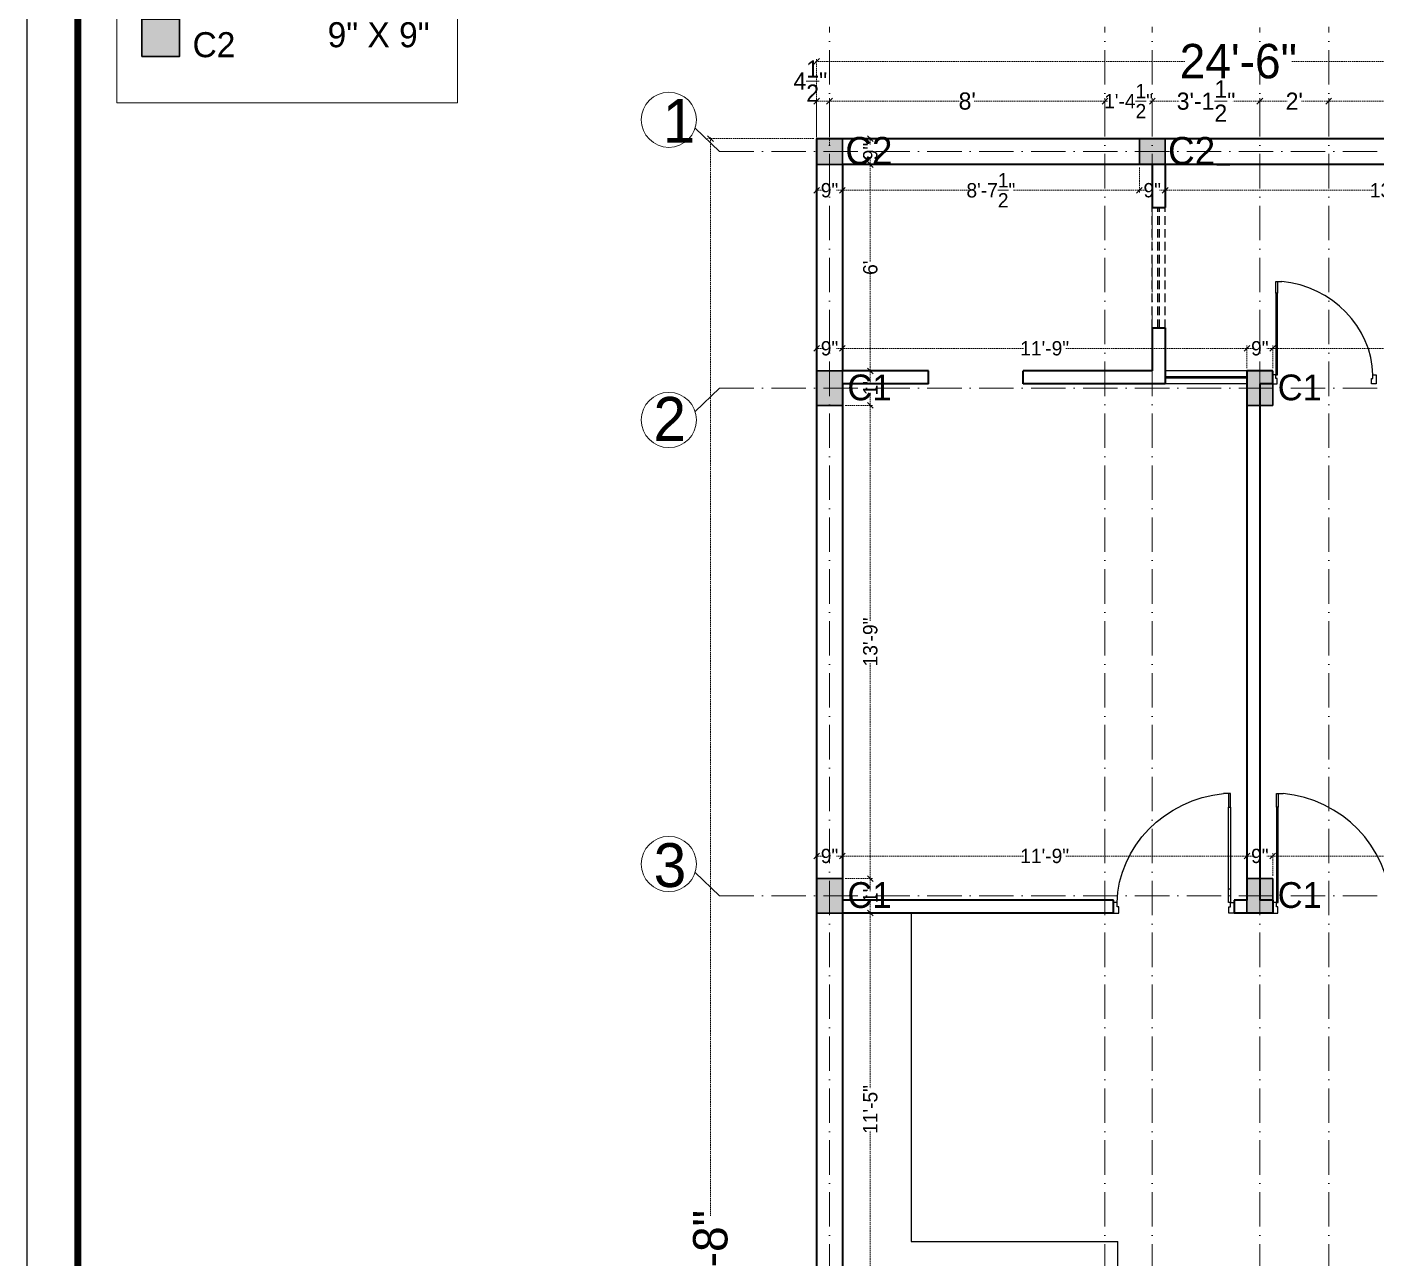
# Model space of a CAD drawing. Header units: millimetres. Extents: x -6808 to 215771, y -89660 to -16303.
# Drawn here: x 104384.8 to 104855, y -47514.1 to -47084.8 of the extents above; entities that cross this region are included whole.
import ezdxf

# ---------------------------------------------------------------- set-up
doc = ezdxf.new("R2010")
doc.units = ezdxf.units.MM
doc.header["$PDMODE"] = 35
doc.linetypes.add('ACAD_ISO10W100', pattern=[18, 12, -3, 0, -3])
doc.linetypes.add('DASHED', pattern=[0.75, 0.5, -0.25])
doc.layers.get('0').update_dxf_attribs({"color": 8})
for name, color, linetype, lineweight in [('col.center', 5, 'ACAD_ISO10W100', 15), ('column', 5, 'Continuous', 30), ('dim2', 6, 'Continuous', 20), ('wall', 7, 'Continuous', 35)]:
    doc.layers.add(name, color=color, linetype=linetype, lineweight=lineweight)
for name, color, linetype in [('FORMAT', 7, 'Continuous'), ('NET 01', 8, 'Continuous'), ('WIN', 5, 'Continuous')]:
    doc.layers.add(name, color=color, linetype=linetype)
doc.styles.add('cdim', font='arial.ttf')
doc.styles.add('SAJ', font='eurr____.ttf')
doc.dimstyles.new('SAJ', dxfattribs={"dimtxt": 5, "dimasz": 2, "dimexe": 1, "dimexo": 1, "dimgap": 0.09375, "dimtad": 0, "dimdec": 1, "dimzin": 0, "dimdsep": 46, "dimlunit": 4, "dimtxsty": 'SAJ', "dimblk": 'OBLIQUE', "dimcen": 0.125, "dimdle": 0.375, "dimadec": 0, "dimazin": 0, "dimtfac": 1, "dimtdec": 1, "dimtofl": 0, "dimtmove": 0, "dimatfit": 3, "dimldrblk": 'OBLIQUE', "dimfxl": 1, "dimtolj": 1, "dimtzin": 0, "dimlwd": 5, "dimlwe": 5, "dimarcsym": 1})

# ---------------------------------------------------------------- blocks, each defined once
blk = doc.blocks.new('_Oblique')
at = {"color": 0, "linetype": 'ByBlock', "lineweight": -2}
blk.add_line((-0.5, -0.5), (0.5, 0.5), dxfattribs=at)
blk = doc.blocks.new('*D1201')
at = {"layer": 'Defpoints', "color": 0, "transparency": 16777216}
for p in [(104954.03, -47096.82), (104660.03, -47123.77), (104954.03, -47123.77)]:
    blk.add_point(p, dxfattribs=at)
at = {"layer": 'dim2', "color": 0, "linetype": 'DASHED', "lineweight": 5, "transparency": 16777216}
for p, q in [((104659.66, -47096.82), (104788.58, -47096.82)), ((104660.03, -47122.77), (104660.03, -47095.82)), ((104954.41, -47096.82), (104825.49, -47096.82)), ((104954.03, -47122.77), (104954.03, -47095.82))]:
    blk.add_line(p, q, dxfattribs=at)
at = {"layer": 'dim2', "color": 0, "lineweight": 5, "transparency": 16777216, "xscale": 2, "yscale": 2, "zscale": 2, "rotation": 180}
blk.add_blockref('_Oblique', (104660.03, -47096.82), dxfattribs=at)
at = {"layer": 'dim2', "color": 0, "lineweight": 5, "transparency": 16777216, "xscale": 2, "yscale": 2, "zscale": 2}
blk.add_blockref('_Oblique', (104954.03, -47096.82), dxfattribs=at)
at = {"layer": 'dim2', "color": 0, "transparency": 16777216, "insert": (104807.03, -47096.82), "char_height": 12, "attachment_point": 5, "style": 'SAJ'}
blk.add_mtext('\\A1;24\'-6"', dxfattribs=at)
blk = doc.blocks.new('*D1202')
at = {"layer": 'Defpoints', "color": 0, "transparency": 16777216}
for p in [(104660.03, -47123.77), (104623.04, -47911.77), (104660.03, -47911.77)]:
    blk.add_point(p, dxfattribs=at)
at = {"layer": 'dim2', "color": 0, "linetype": 'DASHED', "lineweight": 5, "transparency": 16777216}
for p, q in [((104659.03, -47123.77), (104622.04, -47123.77)), ((104623.04, -47123.4), (104623.04, -47499.36)), ((104623.04, -47912.15), (104623.04, -47536.18)), ((104659.03, -47911.77), (104622.04, -47911.77))]:
    blk.add_line(p, q, dxfattribs=at)
at = {"layer": 'dim2', "color": 0, "lineweight": 5, "transparency": 16777216, "xscale": 2, "yscale": 2, "zscale": 2}
for p, rotation in [((104623.04, -47123.77), 90), ((104623.04, -47911.77), 270)]:
    blk.add_blockref('_Oblique', p, dxfattribs=dict(at, rotation=rotation))
at = {"layer": 'dim2', "color": 0, "transparency": 16777216, "insert": (104623.04, -47517.77), "char_height": 12, "attachment_point": 5, "rotation": 90, "style": 'SAJ'}
blk.add_mtext('\\A1;65\'-8"', dxfattribs=at)
blk = doc.blocks.new('QEWFWE')
at = {"layer": 'NET 01'}
for p, q in [((238503.45, 15011.85), (238503.45, 15015.77)), ((238503.45, 15015.77), (238505.41, 15015.77)), ((238503.98, 15015.77), (238503.98, 15011.85)), ((238503.98, 15011.85), (238503.45, 15011.85)), ((238503.45, 15011.85), (238503.45, 14988.32)), ((238503.98, 14988.32), (238503.98, 15011.85)), ((238503.45, 14988.32), (238503.45, 14984.4)), ((238503.98, 14988.32), (238503.45, 14988.32)), ((238503.98, 14984.4), (238503.98, 14988.32)), ((238503.45, 14984.4), (238503.98, 14984.4))]:
    blk.add_line(p, q, dxfattribs=at)
for points in [[(238503.45, 14984.4), (238502.4, 14984.4), (238502.4, 14981.4), (238503.9, 14981.4), (238503.9, 14982.9), (238503.9, 14983.2), (238503.45, 14983.2)], [(238536.02, 14984.4), (238537.07, 14984.4), (238537.07, 14981.4), (238535.57, 14981.4), (238535.57, 14982.9), (238535.57, 14983.2), (238536.02, 14983.2)]]:
    blk.add_lwpolyline(points, close=True, dxfattribs=at)
blk.add_ellipse((238504.18, 14985.62), major_axis=(-29.27, 13.54), ratio=0.925766, start_param=-2.718612, end_param=-1.204625, dxfattribs=at)
blk = doc.blocks.new('A$C32B276F4')
at = {"layer": 'column'}
blk.add_hatch(color=256, dxfattribs=at).paths.add_polyline_path([(9, 0), (9, 9), (0, 9), (0, 0)])
for p, q in [((0, 0), (0, 9)), ((0, 9), (9, 9)), ((9, 9), (9, 0)), ((9, 0), (0, 0))]:
    blk.add_line(p, q, dxfattribs=at)
at = {"layer": 'col.center', "linetype": 'ByBlock', "insert": (10.02, 9.59), "char_height": 9.6, "width": 293.6941, "attachment_point": 1, "style": 'SAJ'}
blk.add_mtext('\\A1;{\\fCentury Gothic|b0|i0|c0|p34;C2}', dxfattribs=at)
blk = doc.blocks.new('c1')
at = {"layer": 'column'}
blk.add_hatch(color=256, dxfattribs=at).paths.add_polyline_path([(58376.49, -43564.36), (58385.49, -43564.36), (58385.49, -43552.36), (58376.49, -43552.36)])
for p, q in [((58376.49, -43552.36), (58376.49, -43564.36)), ((58376.49, -43552.36), (58385.49, -43552.36)), ((58385.49, -43564.36), (58385.49, -43552.36)), ((58376.49, -43564.36), (58385.49, -43564.36))]:
    blk.add_line(p, q, dxfattribs=at)
blk = doc.blocks.new('*D1161')
at = {"layer": 'col.center', "color": 0, "linetype": 'DASHED', "lineweight": 5, "transparency": 16777216}
for p, q in [((104659.66, -47110.69), (104664.91, -47110.69)), ((104660.03, -47126.2), (104660.03, -47109.69)), ((104664.53, -47126.2), (104664.53, -47109.69))]:
    blk.add_line(p, q, dxfattribs=at)
at = {"layer": 'Defpoints', "color": 0, "transparency": 16777216}
for p in [(104664.53, -47110.69), (104660.03, -47127.2), (104664.53, -47127.2)]:
    blk.add_point(p, dxfattribs=at)
at = {"layer": 'col.center', "color": 0, "lineweight": 5, "transparency": 16777216, "xscale": 2, "yscale": 2, "zscale": 2, "rotation": 180}
blk.add_blockref('_Oblique', (104660.03, -47110.69), dxfattribs=at)
at = {"layer": 'col.center', "color": 0, "lineweight": 5, "transparency": 16777216, "xscale": 2, "yscale": 2, "zscale": 2}
blk.add_blockref('_Oblique', (104664.53, -47110.69), dxfattribs=at)
at = {"layer": 'col.center', "color": 0, "transparency": 16777216, "insert": (104657.85, -47103.69), "char_height": 5, "attachment_point": 5, "style": 'SAJ'}
blk.add_mtext('\\A1;{\\H1.2x;4{\\H1.000000x;\\S1/2;}"}', dxfattribs=at)
blk = doc.blocks.new('*D1162')
at = {"layer": 'col.center', "color": 0, "linetype": 'DASHED', "lineweight": 5, "transparency": 16777216}
for p, q in [((104664.16, -47110.69), (104710.09, -47110.69)), ((104664.53, -47116.94), (104664.53, -47109.69)), ((104760.91, -47110.69), (104714.97, -47110.69)), ((104760.53, -47116.94), (104760.53, -47109.69))]:
    blk.add_line(p, q, dxfattribs=at)
at = {"layer": 'Defpoints', "color": 0, "transparency": 16777216}
for p in [(104760.53, -47110.69), (104664.53, -47117.94), (104760.53, -47117.94)]:
    blk.add_point(p, dxfattribs=at)
at = {"layer": 'col.center', "color": 0, "lineweight": 5, "transparency": 16777216, "xscale": 2, "yscale": 2, "zscale": 2, "rotation": 180}
blk.add_blockref('_Oblique', (104664.53, -47110.69), dxfattribs=at)
at = {"layer": 'col.center', "color": 0, "lineweight": 5, "transparency": 16777216, "xscale": 2, "yscale": 2, "zscale": 2}
blk.add_blockref('_Oblique', (104760.53, -47110.69), dxfattribs=at)
at = {"layer": 'col.center', "color": 0, "transparency": 16777216, "insert": (104712.53, -47110.69), "char_height": 5, "attachment_point": 5, "style": 'SAJ'}
blk.add_mtext("\\A1;{\\H1.2x;8'}", dxfattribs=at)
blk = doc.blocks.new('*D1163')
at = {"layer": 'col.center', "color": 0, "linetype": 'DASHED', "lineweight": 5, "transparency": 16777216}
for p, q in [((104776.66, -47110.69), (104786.44, -47110.69)), ((104777.03, -47116.94), (104777.03, -47109.69)), ((104814.91, -47110.69), (104805.12, -47110.69)), ((104814.53, -47116.94), (104814.53, -47109.69))]:
    blk.add_line(p, q, dxfattribs=at)
at = {"layer": 'Defpoints', "color": 0, "transparency": 16777216}
for p in [(104814.53, -47110.69), (104777.03, -47117.94), (104814.53, -47117.94)]:
    blk.add_point(p, dxfattribs=at)
at = {"layer": 'col.center', "color": 0, "lineweight": 5, "transparency": 16777216, "xscale": 2, "yscale": 2, "zscale": 2, "rotation": 180}
blk.add_blockref('_Oblique', (104777.03, -47110.69), dxfattribs=at)
at = {"layer": 'col.center', "color": 0, "lineweight": 5, "transparency": 16777216, "xscale": 2, "yscale": 2, "zscale": 2}
blk.add_blockref('_Oblique', (104814.53, -47110.69), dxfattribs=at)
at = {"layer": 'col.center', "color": 0, "transparency": 16777216, "insert": (104795.78, -47110.69), "char_height": 5, "attachment_point": 5, "style": 'SAJ'}
blk.add_mtext('\\A1;{\\H1.2x;3\'-1{\\H1.000000x;\\S1/2;}"}', dxfattribs=at)
blk = doc.blocks.new('*D1204')
at = {"layer": 'col.center', "color": 0, "linetype": 'DASHED', "lineweight": 5, "transparency": 16777216}
for p, q in [((104814.16, -47110.69), (104824.05, -47110.69)), ((104814.53, -47115.94), (104814.53, -47109.69)), ((104838.91, -47110.69), (104829.01, -47110.69)), ((104838.53, -47115.94), (104838.53, -47109.69))]:
    blk.add_line(p, q, dxfattribs=at)
at = {"layer": 'Defpoints', "color": 0, "transparency": 16777216}
for p in [(104838.53, -47110.69), (104814.53, -47116.94), (104838.53, -47116.94)]:
    blk.add_point(p, dxfattribs=at)
at = {"layer": 'col.center', "color": 0, "lineweight": 5, "transparency": 16777216, "xscale": 2, "yscale": 2, "zscale": 2, "rotation": 180}
blk.add_blockref('_Oblique', (104814.53, -47110.69), dxfattribs=at)
at = {"layer": 'col.center', "color": 0, "lineweight": 5, "transparency": 16777216, "xscale": 2, "yscale": 2, "zscale": 2}
blk.add_blockref('_Oblique', (104838.53, -47110.69), dxfattribs=at)
at = {"layer": 'col.center', "color": 0, "transparency": 16777216, "insert": (104826.53, -47110.69), "char_height": 5, "attachment_point": 5, "style": 'SAJ'}
blk.add_mtext("\\A1;{\\H1.2x;2'}", dxfattribs=at)
blk = doc.blocks.new('*D1205')
at = {"layer": 'col.center', "color": 0, "linetype": 'DASHED', "lineweight": 5, "transparency": 16777216}
for p, q in [((104838.16, -47110.69), (104886.89, -47110.69)), ((104838.53, -47114.94), (104838.53, -47109.69)), ((104949.91, -47110.69), (104901.17, -47110.69)), ((104949.53, -47114.94), (104949.53, -47109.69))]:
    blk.add_line(p, q, dxfattribs=at)
at = {"layer": 'Defpoints', "color": 0, "transparency": 16777216}
for p in [(104949.53, -47110.69), (104838.53, -47115.94), (104949.53, -47115.94)]:
    blk.add_point(p, dxfattribs=at)
at = {"layer": 'col.center', "color": 0, "lineweight": 5, "transparency": 16777216, "xscale": 2, "yscale": 2, "zscale": 2, "rotation": 180}
blk.add_blockref('_Oblique', (104838.53, -47110.69), dxfattribs=at)
at = {"layer": 'col.center', "color": 0, "lineweight": 5, "transparency": 16777216, "xscale": 2, "yscale": 2, "zscale": 2}
blk.add_blockref('_Oblique', (104949.53, -47110.69), dxfattribs=at)
at = {"layer": 'col.center', "color": 0, "transparency": 16777216, "insert": (104894.03, -47110.69), "char_height": 5, "attachment_point": 5, "style": 'SAJ'}
blk.add_mtext('\\A1;{\\H1.2x;9\'-3"}', dxfattribs=at)
blk = doc.blocks.new('*D1206')
at = {"layer": 'col.center', "color": 0, "linetype": 'DASHED', "lineweight": 5, "transparency": 16777216}
for p, q in [((104760.16, -47110.69), (104761.44, -47110.69)), ((104760.53, -47116.94), (104760.53, -47109.69)), ((104777.41, -47110.69), (104776.12, -47110.69)), ((104777.03, -47116.94), (104777.03, -47109.69))]:
    blk.add_line(p, q, dxfattribs=at)
at = {"layer": 'Defpoints', "color": 0, "transparency": 16777216}
for p in [(104777.03, -47110.69), (104760.53, -47117.94), (104777.03, -47117.94)]:
    blk.add_point(p, dxfattribs=at)
at = {"layer": 'col.center', "color": 0, "lineweight": 5, "transparency": 16777216, "xscale": 2, "yscale": 2, "zscale": 2, "rotation": 180}
blk.add_blockref('_Oblique', (104760.53, -47110.69), dxfattribs=at)
at = {"layer": 'col.center', "color": 0, "lineweight": 5, "transparency": 16777216, "xscale": 2, "yscale": 2, "zscale": 2}
blk.add_blockref('_Oblique', (104777.03, -47110.69), dxfattribs=at)
at = {"layer": 'col.center', "color": 0, "transparency": 16777216, "insert": (104768.78, -47110.69), "char_height": 5, "attachment_point": 5, "style": 'SAJ'}
blk.add_mtext('\\A1;1\'-4{\\H1.000000x;\\S1/2;}"', dxfattribs=at)
blk = doc.blocks.new('*D1207')
at = {"layer": 'col.center', "color": 0, "linetype": 'DASHED', "lineweight": 5, "transparency": 16777216}
for p, q in [((104660.03, -47133.77), (104660.03, -47142.77)), ((104669.03, -47133.77), (104669.03, -47142.77)), ((104659.66, -47141.77), (104662.06, -47141.77)), ((104669.41, -47141.77), (104667, -47141.77))]:
    blk.add_line(p, q, dxfattribs=at)
at = {"layer": 'Defpoints', "color": 0, "transparency": 16777216}
for p in [(104660.03, -47132.77), (104669.03, -47132.77), (104660.03, -47141.77)]:
    blk.add_point(p, dxfattribs=at)
at = {"layer": 'col.center', "color": 0, "lineweight": 5, "transparency": 16777216, "xscale": 2, "yscale": 2, "zscale": 2, "rotation": 180}
blk.add_blockref('_Oblique', (104660.03, -47141.77), dxfattribs=at)
at = {"layer": 'col.center', "color": 0, "lineweight": 5, "transparency": 16777216, "xscale": 2, "yscale": 2, "zscale": 2}
blk.add_blockref('_Oblique', (104669.03, -47141.77), dxfattribs=at)
at = {"layer": 'col.center', "color": 0, "transparency": 16777216, "insert": (104664.53, -47141.77), "char_height": 5, "attachment_point": 5, "style": 'SAJ'}
blk.add_mtext('\\A1;{\\C1;9"}', dxfattribs=at)
blk = doc.blocks.new('*D1208')
at = {"layer": 'col.center', "color": 0, "linetype": 'DASHED', "lineweight": 5, "transparency": 16777216}
for p, q in [((104669.03, -47133.77), (104669.03, -47142.77)), ((104772.53, -47133.77), (104772.53, -47142.77)), ((104668.66, -47141.77), (104713.02, -47141.77)), ((104772.91, -47141.77), (104728.54, -47141.77))]:
    blk.add_line(p, q, dxfattribs=at)
at = {"layer": 'Defpoints', "color": 0, "transparency": 16777216}
for p in [(104669.03, -47132.77), (104772.53, -47132.77), (104772.53, -47141.77)]:
    blk.add_point(p, dxfattribs=at)
at = {"layer": 'col.center', "color": 0, "lineweight": 5, "transparency": 16777216, "xscale": 2, "yscale": 2, "zscale": 2, "rotation": 180}
blk.add_blockref('_Oblique', (104669.03, -47141.77), dxfattribs=at)
at = {"layer": 'col.center', "color": 0, "lineweight": 5, "transparency": 16777216, "xscale": 2, "yscale": 2, "zscale": 2}
blk.add_blockref('_Oblique', (104772.53, -47141.77), dxfattribs=at)
at = {"layer": 'col.center', "color": 0, "transparency": 16777216, "insert": (104720.78, -47141.77), "char_height": 5, "attachment_point": 5, "style": 'SAJ'}
blk.add_mtext('\\A1;{\\C1;8\'-7{\\H1.000000x;\\S1/2;}"}', dxfattribs=at)
blk = doc.blocks.new('*D1209')
at = {"layer": 'col.center', "color": 0, "linetype": 'DASHED', "lineweight": 5, "transparency": 16777216}
for p, q in [((104772.53, -47133.77), (104772.53, -47142.77)), ((104781.53, -47133.77), (104781.53, -47142.77)), ((104772.16, -47141.77), (104774.56, -47141.77)), ((104781.91, -47141.77), (104779.5, -47141.77))]:
    blk.add_line(p, q, dxfattribs=at)
at = {"layer": 'Defpoints', "color": 0, "transparency": 16777216}
for p in [(104772.53, -47132.77), (104781.53, -47132.77), (104772.53, -47141.77)]:
    blk.add_point(p, dxfattribs=at)
at = {"layer": 'col.center', "color": 0, "lineweight": 5, "transparency": 16777216, "xscale": 2, "yscale": 2, "zscale": 2, "rotation": 180}
blk.add_blockref('_Oblique', (104772.53, -47141.77), dxfattribs=at)
at = {"layer": 'col.center', "color": 0, "lineweight": 5, "transparency": 16777216, "xscale": 2, "yscale": 2, "zscale": 2}
blk.add_blockref('_Oblique', (104781.53, -47141.77), dxfattribs=at)
at = {"layer": 'col.center', "color": 0, "transparency": 16777216, "insert": (104777.03, -47141.77), "char_height": 5, "attachment_point": 5, "style": 'SAJ'}
blk.add_mtext('\\A1;{\\C1;9"}', dxfattribs=at)
blk = doc.blocks.new('*D1210')
at = {"layer": 'col.center', "color": 0, "linetype": 'DASHED', "lineweight": 5, "transparency": 16777216}
for p, q in [((104781.53, -47133.77), (104781.53, -47142.77)), ((104945.03, -47133.77), (104945.03, -47142.77)), ((104781.16, -47141.77), (104854.18, -47141.77)), ((104945.41, -47141.77), (104872.38, -47141.77))]:
    blk.add_line(p, q, dxfattribs=at)
at = {"layer": 'Defpoints', "color": 0, "transparency": 16777216}
for p in [(104781.53, -47132.77), (104945.03, -47132.77), (104945.03, -47141.77)]:
    blk.add_point(p, dxfattribs=at)
at = {"layer": 'col.center', "color": 0, "lineweight": 5, "transparency": 16777216, "xscale": 2, "yscale": 2, "zscale": 2, "rotation": 180}
blk.add_blockref('_Oblique', (104781.53, -47141.77), dxfattribs=at)
at = {"layer": 'col.center', "color": 0, "lineweight": 5, "transparency": 16777216, "xscale": 2, "yscale": 2, "zscale": 2}
blk.add_blockref('_Oblique', (104945.03, -47141.77), dxfattribs=at)
at = {"layer": 'col.center', "color": 0, "transparency": 16777216, "insert": (104863.28, -47141.77), "char_height": 5, "attachment_point": 5, "style": 'SAJ'}
blk.add_mtext('\\A1;{\\C1;13\'-7{\\H1.000000x;\\S1/2;}"}', dxfattribs=at)
blk = doc.blocks.new('*D1212')
at = {"layer": 'col.center', "color": 0, "linetype": 'DASHED', "lineweight": 5, "transparency": 16777216}
for p, q in [((104668.66, -47196.89), (104732.24, -47196.89)), ((104669.03, -47203.77), (104669.03, -47195.89)), ((104810.41, -47196.89), (104746.82, -47196.89)), ((104810.03, -47203.77), (104810.03, -47195.89))]:
    blk.add_line(p, q, dxfattribs=at)
at = {"layer": 'Defpoints', "color": 0, "transparency": 16777216}
for p in [(104810.03, -47196.89), (104669.03, -47204.77), (104810.03, -47204.77)]:
    blk.add_point(p, dxfattribs=at)
at = {"layer": 'col.center', "color": 0, "lineweight": 5, "transparency": 16777216, "xscale": 2, "yscale": 2, "zscale": 2, "rotation": 180}
blk.add_blockref('_Oblique', (104669.03, -47196.89), dxfattribs=at)
at = {"layer": 'col.center', "color": 0, "lineweight": 5, "transparency": 16777216, "xscale": 2, "yscale": 2, "zscale": 2}
blk.add_blockref('_Oblique', (104810.03, -47196.89), dxfattribs=at)
at = {"layer": 'col.center', "color": 0, "transparency": 16777216, "insert": (104739.53, -47196.89), "char_height": 5, "attachment_point": 5, "style": 'SAJ'}
blk.add_mtext('\\A1;{\\C1;11\'-9"}', dxfattribs=at)
blk = doc.blocks.new('*D1213')
at = {"layer": 'col.center', "color": 0, "linetype": 'DASHED', "lineweight": 5, "transparency": 16777216}
for p, q in [((104809.66, -47196.89), (104812.06, -47196.89)), ((104810.03, -47203.77), (104810.03, -47195.89)), ((104819.41, -47196.89), (104817, -47196.89)), ((104819.03, -47203.77), (104819.03, -47195.89))]:
    blk.add_line(p, q, dxfattribs=at)
at = {"layer": 'Defpoints', "color": 0, "transparency": 16777216}
for p in [(104819.03, -47196.89), (104810.03, -47204.77), (104819.03, -47204.77)]:
    blk.add_point(p, dxfattribs=at)
at = {"layer": 'col.center', "color": 0, "lineweight": 5, "transparency": 16777216, "xscale": 2, "yscale": 2, "zscale": 2, "rotation": 180}
blk.add_blockref('_Oblique', (104810.03, -47196.89), dxfattribs=at)
at = {"layer": 'col.center', "color": 0, "lineweight": 5, "transparency": 16777216, "xscale": 2, "yscale": 2, "zscale": 2}
blk.add_blockref('_Oblique', (104819.03, -47196.89), dxfattribs=at)
at = {"layer": 'col.center', "color": 0, "transparency": 16777216, "insert": (104814.53, -47196.89), "char_height": 5, "attachment_point": 5, "style": 'SAJ'}
blk.add_mtext('\\A1;{\\C1;9"}', dxfattribs=at)
blk = doc.blocks.new('*D1214')
at = {"layer": 'col.center', "color": 0, "linetype": 'DASHED', "lineweight": 5, "transparency": 16777216}
for p, q in [((104818.66, -47196.89), (104874.74, -47196.89)), ((104819.03, -47203.77), (104819.03, -47195.89)), ((104945.41, -47196.89), (104889.32, -47196.89)), ((104945.03, -47203.77), (104945.03, -47195.89))]:
    blk.add_line(p, q, dxfattribs=at)
at = {"layer": 'Defpoints', "color": 0, "transparency": 16777216}
for p in [(104945.03, -47196.89), (104819.03, -47204.77), (104945.03, -47204.77)]:
    blk.add_point(p, dxfattribs=at)
at = {"layer": 'col.center', "color": 0, "lineweight": 5, "transparency": 16777216, "xscale": 2, "yscale": 2, "zscale": 2, "rotation": 180}
blk.add_blockref('_Oblique', (104819.03, -47196.89), dxfattribs=at)
at = {"layer": 'col.center', "color": 0, "lineweight": 5, "transparency": 16777216, "xscale": 2, "yscale": 2, "zscale": 2}
blk.add_blockref('_Oblique', (104945.03, -47196.89), dxfattribs=at)
at = {"layer": 'col.center', "color": 0, "transparency": 16777216, "insert": (104882.03, -47196.89), "char_height": 5, "attachment_point": 5, "style": 'SAJ'}
blk.add_mtext('\\A1;{\\C1;10\'-6"}', dxfattribs=at)
blk = doc.blocks.new('*D1171')
at = {"layer": 'col.center', "color": 0, "linetype": 'DASHED', "lineweight": 5, "transparency": 16777216}
for p, q in [((104668.66, -47373.89), (104732.24, -47373.89)), ((104669.03, -47380.77), (104669.03, -47372.89)), ((104810.41, -47373.89), (104746.82, -47373.89)), ((104810.03, -47380.77), (104810.03, -47372.89))]:
    blk.add_line(p, q, dxfattribs=at)
at = {"layer": 'Defpoints', "color": 0, "transparency": 16777216}
for p in [(104810.03, -47373.89), (104669.03, -47381.77), (104810.03, -47381.77)]:
    blk.add_point(p, dxfattribs=at)
at = {"layer": 'col.center', "color": 0, "lineweight": 5, "transparency": 16777216, "xscale": 2, "yscale": 2, "zscale": 2, "rotation": 180}
blk.add_blockref('_Oblique', (104669.03, -47373.89), dxfattribs=at)
at = {"layer": 'col.center', "color": 0, "lineweight": 5, "transparency": 16777216, "xscale": 2, "yscale": 2, "zscale": 2}
blk.add_blockref('_Oblique', (104810.03, -47373.89), dxfattribs=at)
at = {"layer": 'col.center', "color": 0, "transparency": 16777216, "insert": (104739.53, -47373.89), "char_height": 5, "attachment_point": 5, "style": 'SAJ'}
blk.add_mtext('\\A1;{\\C1;11\'-9"}', dxfattribs=at)
blk = doc.blocks.new('*D1172')
at = {"layer": 'col.center', "color": 0, "linetype": 'DASHED', "lineweight": 5, "transparency": 16777216}
for p, q in [((104809.66, -47373.89), (104812.06, -47373.89)), ((104810.03, -47380.77), (104810.03, -47372.89)), ((104819.41, -47373.89), (104817, -47373.89)), ((104819.03, -47380.77), (104819.03, -47372.89))]:
    blk.add_line(p, q, dxfattribs=at)
at = {"layer": 'Defpoints', "color": 0, "transparency": 16777216}
for p in [(104819.03, -47373.89), (104810.03, -47381.77), (104819.03, -47381.77)]:
    blk.add_point(p, dxfattribs=at)
at = {"layer": 'col.center', "color": 0, "lineweight": 5, "transparency": 16777216, "xscale": 2, "yscale": 2, "zscale": 2, "rotation": 180}
blk.add_blockref('_Oblique', (104810.03, -47373.89), dxfattribs=at)
at = {"layer": 'col.center', "color": 0, "lineweight": 5, "transparency": 16777216, "xscale": 2, "yscale": 2, "zscale": 2}
blk.add_blockref('_Oblique', (104819.03, -47373.89), dxfattribs=at)
at = {"layer": 'col.center', "color": 0, "transparency": 16777216, "insert": (104814.53, -47373.89), "char_height": 5, "attachment_point": 5, "style": 'SAJ'}
blk.add_mtext('\\A1;{\\C1;9"}', dxfattribs=at)
blk = doc.blocks.new('*D1173')
at = {"layer": 'col.center', "color": 0, "linetype": 'DASHED', "lineweight": 5, "transparency": 16777216}
for p, q in [((104818.66, -47373.89), (104874.74, -47373.89)), ((104819.03, -47380.77), (104819.03, -47372.89)), ((104945.41, -47373.89), (104889.32, -47373.89)), ((104945.03, -47380.77), (104945.03, -47372.89))]:
    blk.add_line(p, q, dxfattribs=at)
at = {"layer": 'Defpoints', "color": 0, "transparency": 16777216}
for p in [(104945.03, -47373.89), (104819.03, -47381.77), (104945.03, -47381.77)]:
    blk.add_point(p, dxfattribs=at)
at = {"layer": 'col.center', "color": 0, "lineweight": 5, "transparency": 16777216, "xscale": 2, "yscale": 2, "zscale": 2, "rotation": 180}
blk.add_blockref('_Oblique', (104819.03, -47373.89), dxfattribs=at)
at = {"layer": 'col.center', "color": 0, "lineweight": 5, "transparency": 16777216, "xscale": 2, "yscale": 2, "zscale": 2}
blk.add_blockref('_Oblique', (104945.03, -47373.89), dxfattribs=at)
at = {"layer": 'col.center', "color": 0, "transparency": 16777216, "insert": (104882.03, -47373.89), "char_height": 5, "attachment_point": 5, "style": 'SAJ'}
blk.add_mtext('\\A1;{\\C1;10\'-6"}', dxfattribs=at)
blk = doc.blocks.new('*D1216')
at = {"layer": 'col.center', "color": 0, "linetype": 'DASHED', "lineweight": 5, "transparency": 16777216}
for p, q in [((104659.66, -47373.89), (104662.06, -47373.89)), ((104660.03, -47380.77), (104660.03, -47372.89)), ((104669.41, -47373.89), (104667, -47373.89)), ((104669.03, -47380.77), (104669.03, -47372.89))]:
    blk.add_line(p, q, dxfattribs=at)
at = {"layer": 'Defpoints', "color": 0, "transparency": 16777216}
for p in [(104669.03, -47373.89), (104660.03, -47381.77), (104669.03, -47381.77)]:
    blk.add_point(p, dxfattribs=at)
at = {"layer": 'col.center', "color": 0, "lineweight": 5, "transparency": 16777216, "xscale": 2, "yscale": 2, "zscale": 2, "rotation": 180}
blk.add_blockref('_Oblique', (104660.03, -47373.89), dxfattribs=at)
at = {"layer": 'col.center', "color": 0, "lineweight": 5, "transparency": 16777216, "xscale": 2, "yscale": 2, "zscale": 2}
blk.add_blockref('_Oblique', (104669.03, -47373.89), dxfattribs=at)
at = {"layer": 'col.center', "color": 0, "transparency": 16777216, "insert": (104664.53, -47373.89), "char_height": 5, "attachment_point": 5, "style": 'SAJ'}
blk.add_mtext('\\A1;{\\C1;9"}', dxfattribs=at)
blk = doc.blocks.new('*D1217')
at = {"layer": 'col.center', "color": 0, "linetype": 'DASHED', "lineweight": 5, "transparency": 16777216}
for p, q in [((104659.66, -47196.89), (104662.06, -47196.89)), ((104660.03, -47203.77), (104660.03, -47195.89)), ((104669.41, -47196.89), (104667, -47196.89)), ((104669.03, -47203.77), (104669.03, -47195.89))]:
    blk.add_line(p, q, dxfattribs=at)
at = {"layer": 'Defpoints', "color": 0, "transparency": 16777216}
for p in [(104669.03, -47196.89), (104660.03, -47204.77), (104669.03, -47204.77)]:
    blk.add_point(p, dxfattribs=at)
at = {"layer": 'col.center', "color": 0, "lineweight": 5, "transparency": 16777216, "xscale": 2, "yscale": 2, "zscale": 2, "rotation": 180}
blk.add_blockref('_Oblique', (104660.03, -47196.89), dxfattribs=at)
at = {"layer": 'col.center', "color": 0, "lineweight": 5, "transparency": 16777216, "xscale": 2, "yscale": 2, "zscale": 2}
blk.add_blockref('_Oblique', (104669.03, -47196.89), dxfattribs=at)
at = {"layer": 'col.center', "color": 0, "transparency": 16777216, "insert": (104664.53, -47196.89), "char_height": 5, "attachment_point": 5, "style": 'SAJ'}
blk.add_mtext('\\A1;{\\C1;9"}', dxfattribs=at)
blk = doc.blocks.new('*D1227')
at = {"layer": 'col.center', "color": 0, "linetype": 'DASHED', "lineweight": 5, "transparency": 16777216}
for p, q in [((104670.03, -47123.77), (104679.76, -47123.77)), ((104678.76, -47123.4), (104678.76, -47125.8)), ((104678.76, -47133.15), (104678.76, -47130.75)), ((104670.03, -47132.77), (104679.76, -47132.77))]:
    blk.add_line(p, q, dxfattribs=at)
at = {"layer": 'Defpoints', "color": 0, "transparency": 16777216}
for p in [(104669.03, -47123.77), (104669.03, -47132.77), (104678.76, -47132.77)]:
    blk.add_point(p, dxfattribs=at)
at = {"layer": 'col.center', "color": 0, "lineweight": 5, "transparency": 16777216, "xscale": 2, "yscale": 2, "zscale": 2}
for p, rotation in [((104678.76, -47123.77), 90), ((104678.76, -47132.77), 270)]:
    blk.add_blockref('_Oblique', p, dxfattribs=dict(at, rotation=rotation))
at = {"layer": 'col.center', "color": 0, "transparency": 16777216, "insert": (104678.76, -47128.27), "char_height": 5, "attachment_point": 5, "rotation": 90, "style": 'SAJ'}
blk.add_mtext('\\A1;{\\C1;9"}', dxfattribs=at)
blk = doc.blocks.new('*D1186')
at = {"layer": 'col.center', "color": 0, "linetype": 'DASHED', "lineweight": 5, "transparency": 16777216}
for p, q in [((104678.76, -47132.4), (104678.76, -47166.71)), ((104670.03, -47132.77), (104679.76, -47132.77)), ((104678.76, -47205.15), (104678.76, -47170.84)), ((104670.03, -47204.77), (104679.76, -47204.77))]:
    blk.add_line(p, q, dxfattribs=at)
at = {"layer": 'Defpoints', "color": 0, "transparency": 16777216}
for p in [(104669.03, -47132.77), (104669.03, -47204.77), (104678.76, -47204.77)]:
    blk.add_point(p, dxfattribs=at)
at = {"layer": 'col.center', "color": 0, "lineweight": 5, "transparency": 16777216, "xscale": 2, "yscale": 2, "zscale": 2}
for p, rotation in [((104678.76, -47132.77), 90), ((104678.76, -47204.77), 270)]:
    blk.add_blockref('_Oblique', p, dxfattribs=dict(at, rotation=rotation))
at = {"layer": 'col.center', "color": 0, "transparency": 16777216, "insert": (104678.76, -47168.77), "char_height": 5, "attachment_point": 5, "rotation": 90, "style": 'SAJ'}
blk.add_mtext("\\A1;{\\C1;6'}", dxfattribs=at)
blk = doc.blocks.new('*D1228')
at = {"layer": 'col.center', "color": 0, "linetype": 'DASHED', "lineweight": 5, "transparency": 16777216}
for p, q in [((104670.03, -47204.77), (104679.76, -47204.77)), ((104678.76, -47204.4), (104678.76, -47209.15)), ((104678.76, -47217.15), (104678.76, -47212.4)), ((104670.03, -47216.77), (104679.76, -47216.77))]:
    blk.add_line(p, q, dxfattribs=at)
at = {"layer": 'Defpoints', "color": 0, "transparency": 16777216}
for p in [(104669.03, -47204.77), (104669.03, -47216.77), (104678.76, -47216.77)]:
    blk.add_point(p, dxfattribs=at)
at = {"layer": 'col.center', "color": 0, "lineweight": 5, "transparency": 16777216, "xscale": 2, "yscale": 2, "zscale": 2}
for p, rotation in [((104678.76, -47204.77), 90), ((104678.76, -47216.77), 270)]:
    blk.add_blockref('_Oblique', p, dxfattribs=dict(at, rotation=rotation))
at = {"layer": 'col.center', "color": 0, "transparency": 16777216, "insert": (104678.76, -47210.77), "char_height": 5, "attachment_point": 5, "rotation": 90, "style": 'SAJ'}
blk.add_mtext("\\A1;{\\C1;1'}", dxfattribs=at)
blk = doc.blocks.new('*D1187')
at = {"layer": 'col.center', "color": 0, "linetype": 'DASHED', "lineweight": 5, "transparency": 16777216}
for p, q in [((104670.03, -47216.77), (104679.76, -47216.77)), ((104678.76, -47216.4), (104678.76, -47291.99)), ((104678.76, -47382.15), (104678.76, -47306.56)), ((104670.03, -47381.77), (104679.76, -47381.77))]:
    blk.add_line(p, q, dxfattribs=at)
at = {"layer": 'Defpoints', "color": 0, "transparency": 16777216}
for p in [(104669.03, -47216.77), (104669.03, -47381.77), (104678.76, -47381.77)]:
    blk.add_point(p, dxfattribs=at)
at = {"layer": 'col.center', "color": 0, "lineweight": 5, "transparency": 16777216, "xscale": 2, "yscale": 2, "zscale": 2}
for p, rotation in [((104678.76, -47216.77), 90), ((104678.76, -47381.77), 270)]:
    blk.add_blockref('_Oblique', p, dxfattribs=dict(at, rotation=rotation))
at = {"layer": 'col.center', "color": 0, "transparency": 16777216, "insert": (104678.76, -47299.27), "char_height": 5, "attachment_point": 5, "rotation": 90, "style": 'SAJ'}
blk.add_mtext('\\A1;{\\C1;13\'-9"}', dxfattribs=at)
blk = doc.blocks.new('*D1229')
at = {"layer": 'col.center', "color": 0, "linetype": 'DASHED', "lineweight": 5, "transparency": 16777216}
for p, q in [((104678.76, -47381.4), (104678.76, -47386.15)), ((104670.03, -47381.77), (104679.76, -47381.77)), ((104678.76, -47394.15), (104678.76, -47389.4)), ((104670.03, -47393.77), (104679.76, -47393.77))]:
    blk.add_line(p, q, dxfattribs=at)
at = {"layer": 'Defpoints', "color": 0, "transparency": 16777216}
for p in [(104669.03, -47381.77), (104669.03, -47393.77), (104678.76, -47393.77)]:
    blk.add_point(p, dxfattribs=at)
at = {"layer": 'col.center', "color": 0, "lineweight": 5, "transparency": 16777216, "xscale": 2, "yscale": 2, "zscale": 2}
for p, rotation in [((104678.76, -47381.77), 90), ((104678.76, -47393.77), 270)]:
    blk.add_blockref('_Oblique', p, dxfattribs=dict(at, rotation=rotation))
at = {"layer": 'col.center', "color": 0, "transparency": 16777216, "insert": (104678.76, -47387.77), "char_height": 5, "attachment_point": 5, "rotation": 90, "style": 'SAJ'}
blk.add_mtext("\\A1;1'", dxfattribs=at)
blk = doc.blocks.new('*D1230')
at = {"layer": 'col.center', "color": 0, "linetype": 'DASHED', "lineweight": 5, "transparency": 16777216}
for p, q in [((104670.03, -47393.77), (104679.76, -47393.77)), ((104678.76, -47393.4), (104678.76, -47454.99)), ((104678.76, -47531.15), (104678.76, -47469.56)), ((104670.03, -47530.77), (104679.76, -47530.77))]:
    blk.add_line(p, q, dxfattribs=at)
at = {"layer": 'Defpoints', "color": 0, "transparency": 16777216}
for p in [(104669.03, -47393.77), (104669.03, -47530.77), (104678.76, -47530.77)]:
    blk.add_point(p, dxfattribs=at)
at = {"layer": 'col.center', "color": 0, "lineweight": 5, "transparency": 16777216, "xscale": 2, "yscale": 2, "zscale": 2}
for p, rotation in [((104678.76, -47393.77), 90), ((104678.76, -47530.77), 270)]:
    blk.add_blockref('_Oblique', p, dxfattribs=dict(at, rotation=rotation))
at = {"layer": 'col.center', "color": 0, "transparency": 16777216, "insert": (104678.76, -47462.27), "char_height": 5, "attachment_point": 5, "rotation": 90, "style": 'SAJ'}
blk.add_mtext('\\A1;{\\C1;11\'-5"}', dxfattribs=at)

msp = doc.modelspace()

# ---------------------------------------------------------------- hatches: boundary and pattern name
at = {"layer": 'column', "ltscale": 2}
msp.add_hatch(color=5, dxfattribs=at).paths.add_polyline_path([(104437.901, -47095.168), (104437.901, -47082.069), (104424.802, -47082.069), (104424.802, -47095.168)])

# ---------------------------------------------------------------- linework, layer by layer
for p, q in [((104693.03, -47393.774), (104693.03, -47508.274)), ((104693.03, -47508.274), (104765.03, -47508.274)), ((104765.03, -47532.274), (104765.03, -47508.274))]:
    msp.add_line(p, q)
at = {"layer": 'col.center'}
for p, q in [((104664.53, -47937.508), (104664.53, -47084.827)), ((104760.53, -47937.508), (104760.53, -47084.827)), ((104777.03, -47937.508), (104777.03, -47084.827)), ((104814.53, -47937.508), (104814.53, -47085.055)), ((104838.53, -47937.508), (104838.53, -47084.827)), ((104626.205, -47128.274), (104617.688, -47120.145)), ((104626.205, -47128.274), (105001.33, -47128.274)), ((104626.205, -47210.774), (104617.688, -47218.902)), ((104626.205, -47210.774), (105001.33, -47210.774)), ((104626.205, -47387.774), (104617.688, -47379.645)), ((104626.205, -47387.774), (105001.33, -47387.774))]:
    msp.add_line(p, q, dxfattribs=at)
at = {"layer": 'col.center', "linetype": 'ByBlock'}
for centre in [(104608.534, -47117.183), (104608.534, -47221.865), (104608.534, -47376.683)]:
    msp.add_circle(centre, 9.621, dxfattribs=at)
at = {"layer": 'column', "lineweight": 18}
msp.add_lwpolyline([(104416.154, -47052.569), (104534.833, -47052.569), (104534.833, -47111.242), (104416.154, -47111.242)], close=True, dxfattribs=at)
at = {"layer": 'column', "ltscale": 2}
msp.add_lwpolyline([(104424.802, -47095.168), (104437.901, -47095.168), (104437.901, -47082.069), (104424.802, -47082.069)], close=True, dxfattribs=at)
at = {"layer": 'FORMAT', "color": 0}
msp.add_lwpolyline([(104384.787, -47020.609), (104384.787, -48213.724), (105225.009, -48213.724), (105225.009, -47020.609)], close=True, dxfattribs=at)
msp.add_lwpolyline([(104384.787, -47020.609), (104384.787, -48213.724), (105225.009, -48213.724), (105225.009, -47020.609)], close=True, dxfattribs=at)
at = {"layer": 'FORMAT', "color": 0, "const_width": 2.464}
msp.add_lwpolyline([(104402.472, -47038.294), (104402.472, -48196.039), (105207.324, -48196.039), (105207.324, -47038.294)], close=True, dxfattribs=at)
msp.add_lwpolyline([(104402.472, -47038.294), (104402.472, -48196.039), (105207.324, -48196.039), (105207.324, -47038.294)], close=True, dxfattribs=at)
at = {"layer": 'wall'}
for p, q in [((104954.03, -47123.774), (104660.03, -47123.774)), ((104660.03, -47123.774), (104660.03, -47911.774)), ((104945.03, -47132.774), (104669.03, -47132.774)), ((104669.03, -47132.774), (104669.03, -47197.774)), ((104669.03, -47132.774), (104669.03, -47197.774)), ((104799.53, -47132.774), (104804.03, -47132.774)), ((104669.03, -47197.774), (104669.03, -47202.274)), ((104669.03, -47197.774), (104669.03, -47202.274)), ((104669.03, -47202.274), (104669.03, -47204.774)), ((104669.03, -47209.274), (104669.03, -47532.274))]:
    msp.add_line(p, q, dxfattribs=at)
at = {"layer": 'wall', "color": 1}
for p, q in [((104777.03, -47132.774), (104777.03, -47147.774)), ((104781.53, -47132.774), (104781.53, -47147.774)), ((104777.03, -47147.774), (104781.53, -47147.774)), ((104777.03, -47189.774), (104777.03, -47204.774)), ((104777.03, -47189.774), (104781.53, -47189.774)), ((104781.53, -47189.774), (104781.53, -47209.274)), ((104699.03, -47204.774), (104669.03, -47204.774)), ((104699.03, -47209.274), (104699.03, -47204.774)), ((104777.03, -47204.774), (104732.03, -47204.774)), ((104732.03, -47209.274), (104732.03, -47204.774)), ((104819.03, -47204.774), (104810.03, -47204.774)), ((104810.03, -47204.774), (104810.03, -47389.274)), ((104819.03, -47209.274), (104819.03, -47204.774)), ((104699.03, -47209.274), (104669.03, -47209.274)), ((104781.53, -47209.274), (104732.03, -47209.274)), ((104814.53, -47209.274), (104814.53, -47389.274)), ((104819.03, -47209.274), (104814.53, -47209.274)), ((104763.53, -47389.274), (104669.03, -47389.274)), ((104763.53, -47393.774), (104763.53, -47389.274)), ((104810.03, -47389.274), (104805.53, -47389.274)), ((104805.53, -47389.274), (104805.53, -47393.774)), ((104819.03, -47389.274), (104814.53, -47389.274)), ((104819.03, -47389.274), (104819.03, -47393.774)), ((104763.53, -47393.774), (104669.03, -47393.774)), ((104819.03, -47393.774), (104805.53, -47393.774))]:
    msp.add_line(p, q, dxfattribs=at)
at = {"layer": 'WIN', "linetype": 'DASHED', "ltscale": 6}
for p, q in [((104777.03, -47189.774), (104777.03, -47147.774)), ((104779.03, -47189.774), (104779.03, -47147.774)), ((104779.53, -47189.774), (104779.53, -47147.774)), ((104781.53, -47189.774), (104781.53, -47147.774))]:
    msp.add_line(p, q, dxfattribs=at)
at = {"layer": 'WIN'}
for p, q in [((104810.03, -47204.774), (104781.53, -47204.774)), ((104810.03, -47206.774), (104781.53, -47206.774)), ((104810.03, -47207.274), (104781.53, -47207.274)), ((104810.03, -47209.274), (104781.53, -47209.274))]:
    msp.add_line(p, q, dxfattribs=at)

# ---------------------------------------------------------------- block references
at = {"linetype": 'ByBlock', "lineweight": 20}
for p, xscale, yscale, zscale in [((-142842.041, -62765.966), 1.038400761724914, 1.038400761724914, 1.038400761724914), ((393743.447, -65543.248), -1.211467555345734, 1.211467555345734, 1.211467555345734), ((-184118.886, -65543.248), 1.211467555345734, 1.211467555345734, 1.211467555345734)]:
    msp.add_blockref('QEWFWE', p, dxfattribs=dict(at, xscale=xscale, yscale=yscale, zscale=zscale))
at = {"layer": 'column'}
for name, p in [('A$C32B276F4', (104660.03, -47132.774)), ('A$C32B276F4', (104772.53, -47132.774)), ('c1', (46283.539, -3652.412)), ('c1', (46433.539, -3652.412)), ('c1', (46283.539, -3829.412)), ('c1', (46433.539, -3829.412))]:
    msp.add_blockref(name, p, dxfattribs=at)

# ---------------------------------------------------------------- texts
at = {"layer": 'col.center', "char_height": 15.3, "width": 10.91812, "style": 'SAJ'}
for s, insert, attachment_point in [('\\A1;\\pi3.49846;{\\fCentury Gothic|b0|i0|c0|p34;1}', (104602.89, -47109.913), 1), ('\\A1;\\pi0.26372;{\\fCentury Gothic|b0|i0|c0|p34;2}', (104602.89, -47229.134), 7), ('\\A1;\\pi0.34173;{\\fCentury Gothic|b0|i0|c0|p34;3}', (104602.89, -47369.413), 1)]:
    msp.add_mtext(s, dxfattribs=dict(at, insert=insert, attachment_point=attachment_point))
at = {"layer": 'col.center', "linetype": 'ByBlock', "char_height": 9, "width": 293.6941, "attachment_point": 1, "style": 'SAJ'}
for insert in [(104670.761, -47206.006), (104820.761, -47206.006), (104670.761, -47383.006), (104820.761, -47383.006)]:
    msp.add_mtext('\\A1;{\\fCentury Gothic|b0|i0|c0|p34;C1}', dxfattribs=dict(at, insert=insert))
at = {"layer": 'column', "insert": (104507.355, -47087.592), "char_height": 8.73269, "width": 335.40053, "attachment_point": 5, "style": 'cdim'}
msp.add_mtext('\\A1;{\\fCentury Gothic|b0|i0|c0|p34;9" X 9"}', dxfattribs=at)
at = {"layer": 'column', "linetype": 'ByBlock', "insert": (104442.501, -47086.637), "char_height": 8.73269, "width": 427.45664, "attachment_point": 1, "style": 'SAJ'}
msp.add_mtext('\\A1;{\\fCentury Gothic|b0|i0|c0|p34;C2}', dxfattribs=at)

# ---------------------------------------------------------------- dimensions: what is measured, and where the dimension line sits
at = {"layer": 'col.center'}
dim = msp.add_linear_dim(base=(104664.53, -47110.69), p1=(104660.03, -47127.198), p2=(104664.53, -47127.198), text='{\\H1.2x;<>}', dimstyle='SAJ', override={"dimtmove": 1}, dxfattribs=at)
dim.commit()
dim.dimension.update_dxf_attribs({"geometry": '*D1161', "text_midpoint": (104657.852, -47103.691), "dimtype": 160})
for p1, p2, distance, text, picture, middle in [((104777.03, -47117.944), (104814.53, -47117.944), 7.254, '{\\H1.2x;<>}', '*D1163', (104795.78, -47110.69)), ((104664.53, -47117.944), (104760.53, -47117.944), 7.254, '{\\H1.2x;<>}', '*D1162', (104712.53, -47110.69)), ((104814.53, -47116.944), (104838.53, -47116.944), 6.254, '{\\H1.2x;<>}', '*D1204', (104826.53, -47110.69)), ((104838.53, -47115.944), (104949.53, -47115.944), 5.254, '{\\H1.2x;<>}', '*D1205', (104894.03, -47110.69)), ((104669.03, -47123.774), (104669.03, -47132.774), 9.731, '{\\C1;<>}', '*D1227', (104678.762, -47128.274)), ((104669.03, -47132.774), (104669.03, -47204.774), 9.731, '{\\C1;<>}', '*D1186', (104678.762, -47168.774)), ((104669.03, -47132.774), (104660.03, -47132.774), 8.999, '{\\C1;<>}', '*D1207', (104664.53, -47141.772)), ((104669.03, -47132.774), (104772.53, -47132.774), -8.999, '{\\C1;<>}', '*D1208', (104720.78, -47141.772)), ((104781.53, -47132.774), (104772.53, -47132.774), 8.999, '{\\C1;<>}', '*D1209', (104777.03, -47141.772)), ((104781.53, -47132.774), (104945.03, -47132.774), -8.999, '{\\C1;<>}', '*D1210', (104863.28, -47141.772)), ((104660.03, -47204.774), (104669.03, -47204.774), 7.883, '{\\C1;<>}', '*D1217', (104664.53, -47196.891)), ((104669.03, -47204.774), (104810.03, -47204.774), 7.883, '{\\C1;<>}', '*D1212', (104739.53, -47196.891)), ((104810.03, -47204.774), (104819.03, -47204.774), 7.883, '{\\C1;<>}', '*D1213', (104814.53, -47196.891)), ((104819.03, -47204.774), (104945.03, -47204.774), 7.883, '{\\C1;<>}', '*D1214', (104882.03, -47196.891)), ((104669.03, -47204.774), (104669.03, -47216.774), 9.731, '{\\C1;<>}', '*D1228', (104678.762, -47210.774)), ((104669.03, -47216.774), (104669.03, -47381.774), 9.731, '{\\C1;<>}', '*D1187', (104678.762, -47299.274)), ((104660.03, -47381.774), (104669.03, -47381.774), 7.883, '{\\C1;<>}', '*D1216', (104664.53, -47373.891)), ((104669.03, -47381.774), (104810.03, -47381.774), 7.883, '{\\C1;<>}', '*D1171', (104739.53, -47373.891)), ((104810.03, -47381.774), (104819.03, -47381.774), 7.883, '{\\C1;<>}', '*D1172', (104814.53, -47373.891)), ((104819.03, -47381.774), (104945.03, -47381.774), 7.883, '{\\C1;<>}', '*D1173', (104882.03, -47373.891)), ((104669.03, -47393.774), (104669.03, -47530.774), 9.731, '{\\C1;<>}', '*D1230', (104678.762, -47462.274))]:
    dim = msp.add_aligned_dim(p1=p1, p2=p2, distance=distance, text=text, dimstyle='SAJ', override={"dimtmove": 1}, dxfattribs=at)
    dim.commit()
    dim.dimension.update_dxf_attribs({"geometry": picture, "text_midpoint": middle})
for p1, p2, distance, picture, middle in [((104760.53, -47117.944), (104777.03, -47117.944), 7.254, '*D1206', (104768.78, -47110.69)), ((104669.03, -47381.774), (104669.03, -47393.774), 9.731, '*D1229', (104678.762, -47387.774))]:
    dim = msp.add_aligned_dim(p1=p1, p2=p2, distance=distance, dimstyle='SAJ', override={"dimtmove": 1}, dxfattribs=at)
    dim.commit()
    dim.dimension.update_dxf_attribs({"geometry": picture, "text_midpoint": middle})
at = {"layer": 'dim2'}
for base, p2, angle, picture, middle in [((104954.03, -47096.815), (104954.03, -47123.774), 0, '*D1201', (104807.03, -47096.815)), ((104623.044, -47911.774), (104660.03, -47911.774), 270, '*D1202', (104623.044, -47517.774))]:
    dim = msp.add_linear_dim(base=base, p1=(104660.03, -47123.774), p2=p2, angle=angle, dimstyle='SAJ', override={"dimtxt": 12}, dxfattribs=at)
    dim.commit()
    dim.dimension.update_dxf_attribs({"geometry": picture, "text_midpoint": middle, "dimtype": 161})

doc.saveas('drawing.dxf')
